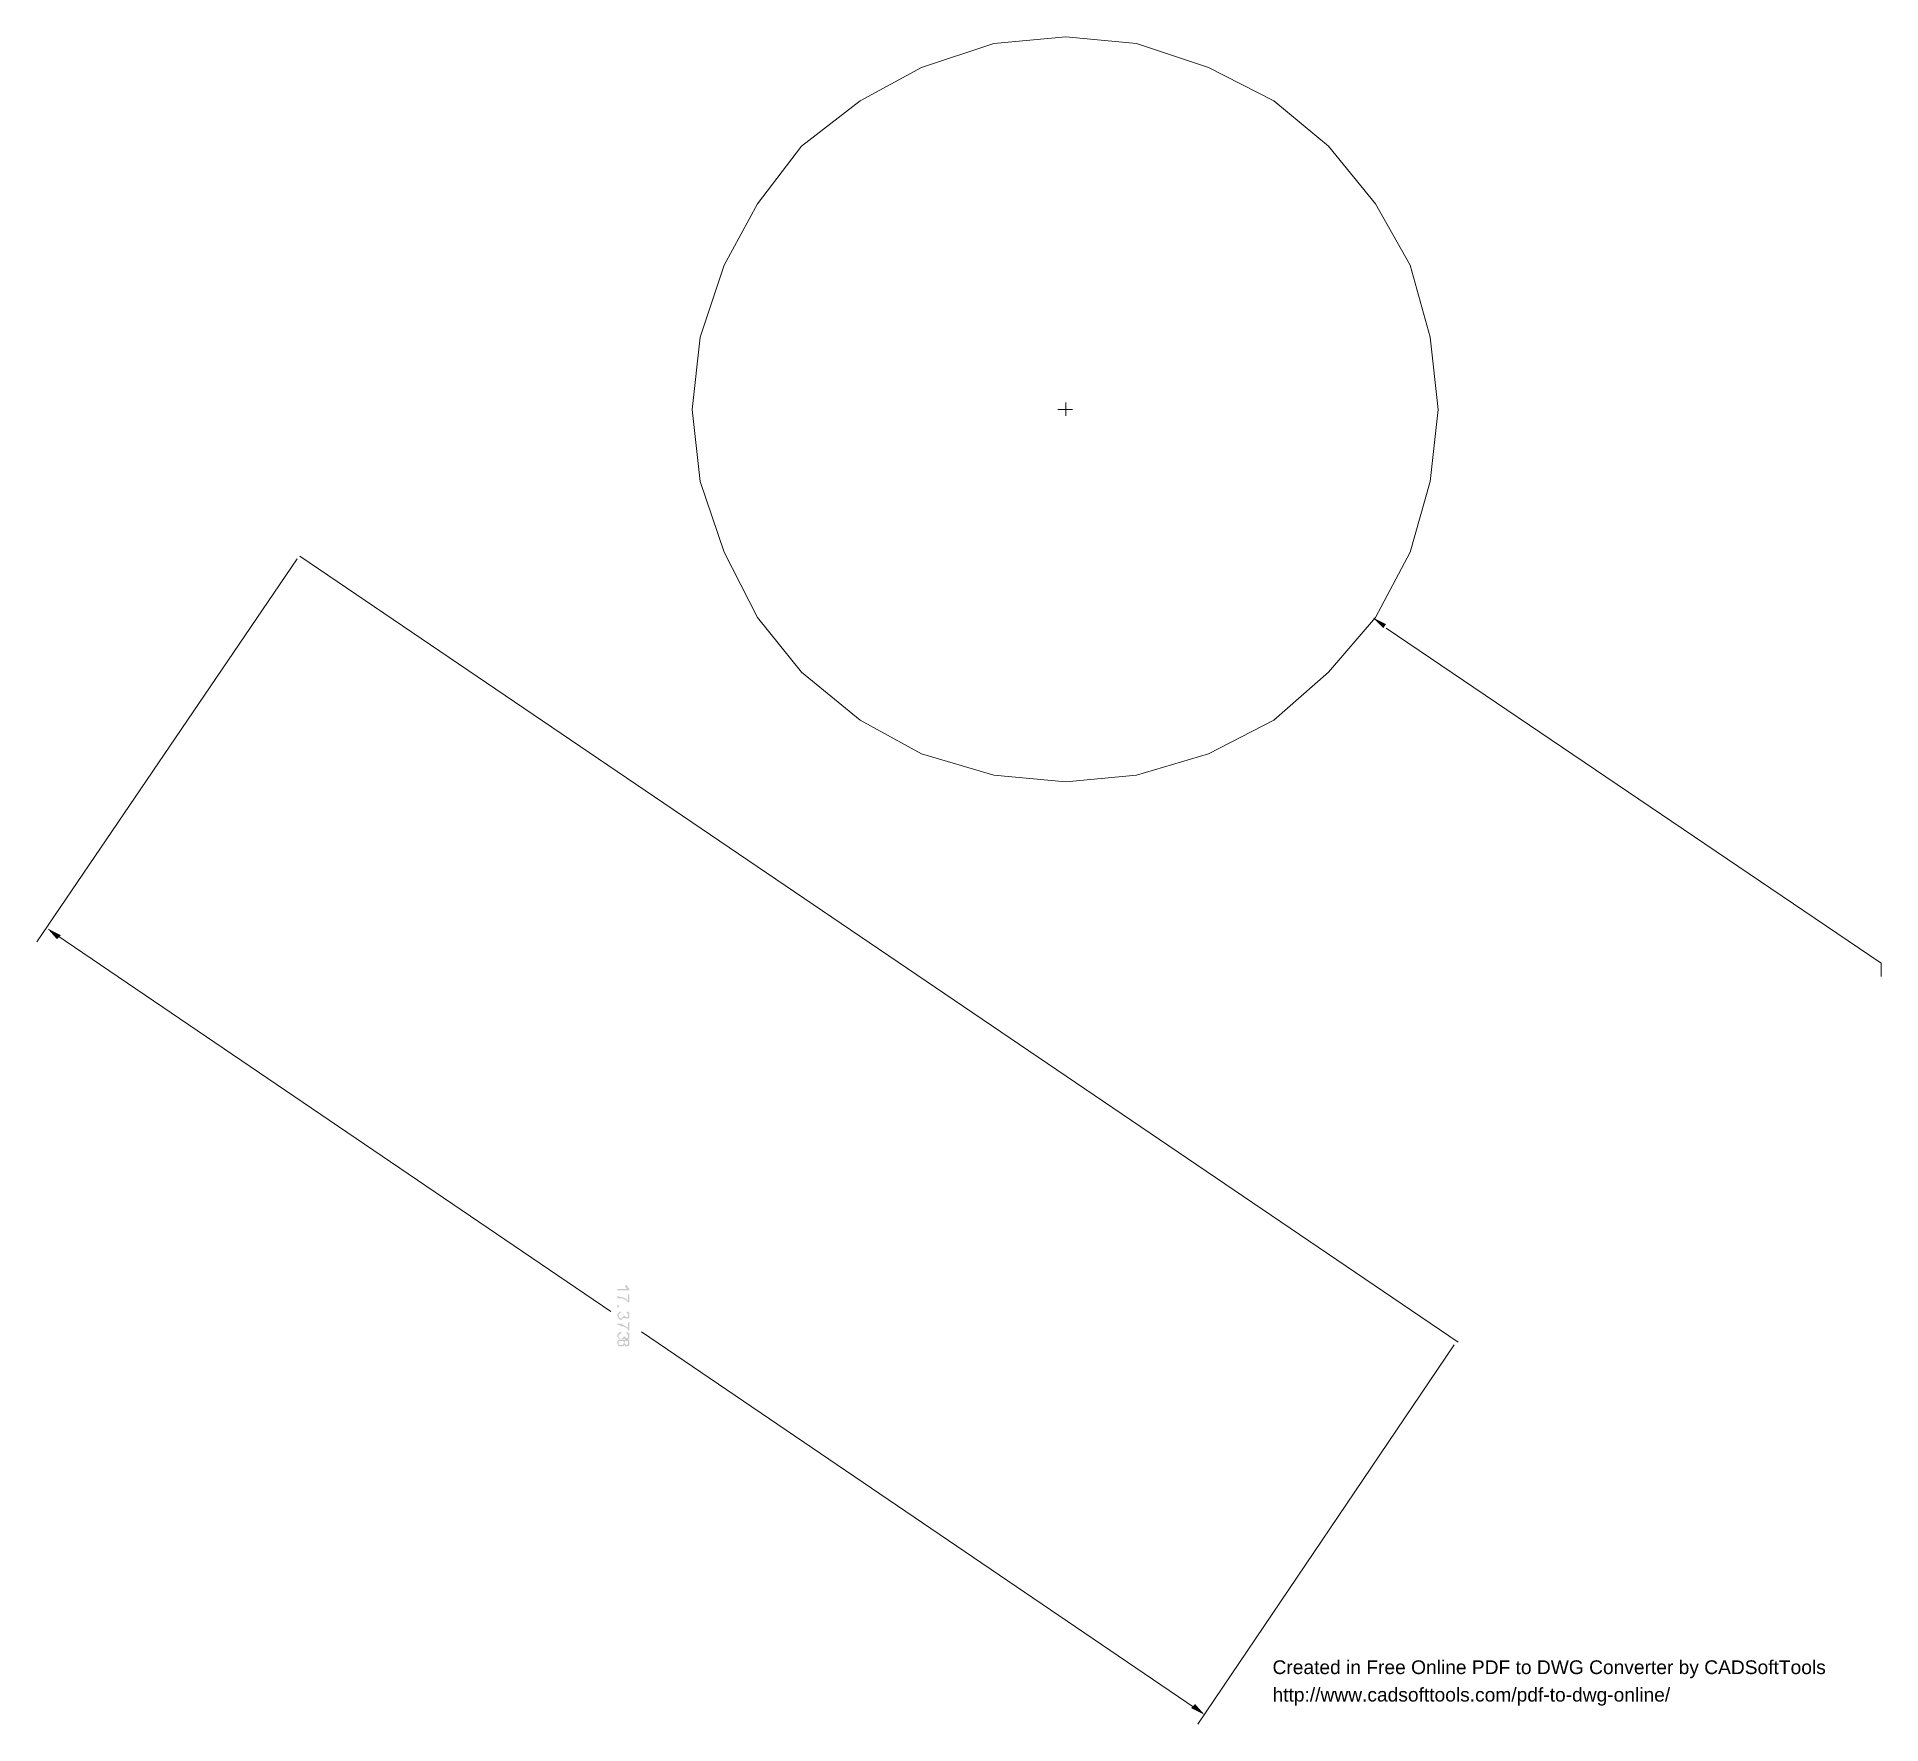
# Model space of a CAD drawing. Header units: millimetres. Extents: x 3.4 to 26.3, y 269.6 to 290.5.
import ezdxf

# ---------------------------------------------------------------- set-up
doc = ezdxf.new("R2010")
doc.units = ezdxf.units.MM
doc.header["$MEASUREMENT"] = 0
doc.layers.get('0').update_dxf_attribs({"linetype": 'CONTINUOUS'})
doc.layers.add('28FD380', color=7, linetype='CONTINUOUS')
doc.styles.add('28FD420', font='Arial.ttf')

# ---------------------------------------------------------------- blocks, each defined once
blk = doc.blocks.new('28ABC70')
at = {"layer": '28FD380', "color": 0, "true_color": 0x000001, "style": '28FD420'}
for s, p in [('Created in Free Online PDF to DWG Converter by CADSoftTools', (0, 0)), ('http://www.cadsofttools.com/pdf-to-dwg-online/', (0, -2))]:
    blk.add_text(s, height=1, dxfattribs=at).set_placement(p)

msp = doc.modelspace()

# ---------------------------------------------------------------- hatches: boundary and pattern name
at = {"true_color": 0x000007}
for points in [[(20.118, 283.212), (20.085, 283.162), (19.953, 283.294)], [(3.689, 279.357), (3.64, 279.307), (3.524, 279.44)], [(17.752, 269.827), (17.703, 269.777), (17.868, 269.695)]]:
    msp.add_hatch(color=0, dxfattribs=at).paths.add_polyline_path(points)
h = msp.add_hatch(color=0, dxfattribs=at)
h.paths.add_polyline_path([(10.589, 274.956), (10.589, 274.972), (10.704, 274.972), (10.704, 274.972), (10.704, 274.974), (10.704, 274.976), (10.704, 274.978), (10.704, 274.979), (10.704, 274.981), (10.704, 274.982), (10.704, 274.983), (10.704, 274.984), (10.704, 274.985), (10.703, 274.986), (10.703, 274.986), (10.702, 274.987), (10.702, 274.987), (10.701, 274.988), (10.7, 274.988), (10.7, 274.988), (10.699, 274.989), (10.697, 274.989), (10.696, 274.989), (10.695, 274.989), (10.693, 274.989), (10.692, 274.989), (10.69, 274.989), (10.688, 274.989), (10.688, 274.989), (10.688, 274.991), (10.688, 274.993), (10.688, 274.995), (10.688, 274.996), (10.688, 274.998), (10.688, 274.999), (10.688, 275), (10.688, 275.001), (10.688, 275.002), (10.688, 275.003), (10.688, 275.005), (10.688, 275.006), (10.688, 275.007), (10.688, 275.008), (10.688, 275.009), (10.688, 275.01), (10.688, 275.011), (10.688, 275.012), (10.688, 275.014), (10.688, 275.015), (10.688, 275.017), (10.688, 275.018), (10.688, 275.02), (10.688, 275.022), (10.704, 275.022), (10.704, 275.022), (10.704, 275.02), (10.705, 275.018), (10.705, 275.017), (10.706, 275.015), (10.706, 275.014), (10.707, 275.012), (10.708, 275.011), (10.709, 275.01), (10.71, 275.009), (10.711, 275.008), (10.712, 275.007), (10.713, 275.006), (10.714, 275.005), (10.715, 275.003), (10.716, 275.002), (10.717, 275.001), (10.718, 275), (10.718, 274.999), (10.719, 274.998), (10.72, 274.996), (10.72, 274.995), (10.721, 274.993), (10.721, 274.991), (10.721, 274.989), (10.721, 274.989), (10.721, 274.989), (10.721, 274.989), (10.722, 274.988), (10.722, 274.988), (10.723, 274.987), (10.724, 274.986), (10.724, 274.986), (10.725, 274.985), (10.726, 274.984), (10.727, 274.983), (10.728, 274.982), (10.729, 274.981), (10.73, 274.98), (10.731, 274.979), (10.732, 274.978), (10.733, 274.977), (10.734, 274.976), (10.735, 274.975), (10.736, 274.974), (10.736, 274.974), (10.737, 274.973), (10.737, 274.973), (10.737, 274.973), (10.737, 274.972), (10.737, 274.956), (10.589, 274.956), (10.737, 274.956)])
h.paths.add_polyline_path([(10.721, 274.906), (10.737, 274.906), (10.737, 274.807), (10.721, 274.807), (10.721, 274.807), (10.721, 274.807), (10.721, 274.807), (10.72, 274.808), (10.72, 274.808), (10.719, 274.809), (10.718, 274.81), (10.717, 274.811), (10.716, 274.812), (10.715, 274.813), (10.714, 274.814), (10.712, 274.816), (10.711, 274.817), (10.709, 274.819), (10.707, 274.821), (10.706, 274.822), (10.704, 274.824), (10.702, 274.826), (10.7, 274.828), (10.698, 274.83), (10.696, 274.832), (10.694, 274.834), (10.692, 274.836), (10.69, 274.838), (10.688, 274.84), (10.688, 274.84), (10.686, 274.84), (10.684, 274.84), (10.682, 274.841), (10.68, 274.841), (10.678, 274.842), (10.675, 274.843), (10.673, 274.844), (10.671, 274.844), (10.669, 274.845), (10.667, 274.846), (10.665, 274.847), (10.663, 274.848), (10.661, 274.849), (10.659, 274.85), (10.657, 274.851), (10.655, 274.852), (10.653, 274.853), (10.651, 274.854), (10.649, 274.855), (10.646, 274.855), (10.644, 274.856), (10.642, 274.856), (10.64, 274.857), (10.638, 274.857), (10.636, 274.857), (10.634, 274.857), (10.632, 274.857), (10.63, 274.857), (10.628, 274.857), (10.626, 274.857), (10.624, 274.857), (10.622, 274.857), (10.62, 274.857), (10.618, 274.857), (10.615, 274.857), (10.613, 274.857), (10.611, 274.857), (10.609, 274.857), (10.607, 274.857), (10.605, 274.857), (10.603, 274.857), (10.601, 274.857), (10.599, 274.857), (10.597, 274.857), (10.595, 274.857), (10.593, 274.857), (10.591, 274.857), (10.589, 274.857), (10.589, 274.89), (10.589, 274.89), (10.591, 274.888), (10.593, 274.886), (10.595, 274.884), (10.597, 274.883), (10.599, 274.881), (10.601, 274.88), (10.603, 274.879), (10.605, 274.878), (10.607, 274.877), (10.609, 274.877), (10.611, 274.876), (10.613, 274.875), (10.615, 274.875), (10.618, 274.874), (10.62, 274.874), (10.622, 274.874), (10.624, 274.874), (10.626, 274.873), (10.628, 274.873), (10.63, 274.873), (10.632, 274.873), (10.634, 274.873), (10.636, 274.873), (10.638, 274.873), (10.638, 274.873), (10.64, 274.873), (10.642, 274.873), (10.644, 274.873), (10.646, 274.872), (10.649, 274.871), (10.651, 274.871), (10.653, 274.87), (10.655, 274.869), (10.657, 274.868), (10.659, 274.867), (10.661, 274.866), (10.663, 274.865), (10.665, 274.864), (10.667, 274.863), (10.669, 274.862), (10.671, 274.861), (10.673, 274.86), (10.675, 274.859), (10.678, 274.859), (10.68, 274.858), (10.682, 274.857), (10.684, 274.857), (10.686, 274.857), (10.688, 274.857), (10.69, 274.855), (10.692, 274.853), (10.693, 274.851), (10.695, 274.85), (10.696, 274.848), (10.698, 274.847), (10.699, 274.846), (10.7, 274.844), (10.701, 274.843), (10.702, 274.842), (10.703, 274.841), (10.704, 274.84), (10.705, 274.839), (10.706, 274.838), (10.708, 274.837), (10.709, 274.836), (10.71, 274.835), (10.711, 274.833), (10.712, 274.832), (10.714, 274.831), (10.715, 274.829), (10.717, 274.827), (10.719, 274.826), (10.721, 274.824), (10.721, 274.906), (10.721, 274.824)])
h.paths.add_polyline_path([(10.589, 274.774), (10.605, 274.774), (10.605, 274.741), (10.589, 274.741), (10.589, 274.774), (10.589, 274.741)])
edge = h.paths.add_edge_path()
edge.add_line((10.622, 274.691), (10.638, 274.675))
edge.add_spline(control_points=[(10.638, 274.675), (10.622, 274.675), (10.622, 274.675), (10.605, 274.658), (10.605, 274.658), (10.605, 274.658), (10.605, 274.658), (10.605, 274.642), (10.605, 274.642), (10.605, 274.642), (10.605, 274.625), (10.605, 274.625), (10.605, 274.625), (10.622, 274.609), (10.622, 274.609), (10.638, 274.609), (10.638, 274.609), (10.638, 274.609), (10.655, 274.609), (10.655, 274.625), (10.655, 274.625), (10.655, 274.625), (10.671, 274.642), (10.671, 274.642), (10.671, 274.642), (10.671, 274.642), (10.655, 274.658), (10.655, 274.658)], knot_values=[0, 0, 0, 0, 0.035714, 0.035714, 0.035714, 0.035714, 0.071429, 0.071429, 0.071429, 0.071429, 0.107143, 0.107143, 0.107143, 0.107143, 0.142857, 0.142857, 0.142857, 0.142857, 0.178571, 0.178571, 0.178571, 0.178571, 0.214286, 0.214286, 0.214286, 0.214286, 1, 1, 1, 1], degree=3, periodic=0)
edge.add_line((10.655, 274.658), (10.671, 274.658))
edge.add_spline(control_points=[(10.671, 274.658), (10.671, 274.658), (10.671, 274.658), (10.671, 274.658), (10.671, 274.658), (10.671, 274.642), (10.671, 274.642), (10.688, 274.625), (10.688, 274.625), (10.688, 274.625), (10.688, 274.625), (10.704, 274.625), (10.704, 274.625), (10.704, 274.625), (10.721, 274.625), (10.721, 274.625), (10.721, 274.625), (10.721, 274.625), (10.721, 274.642), (10.721, 274.642), (10.721, 274.642), (10.721, 274.658), (10.721, 274.658), (10.721, 274.658), (10.721, 274.658), (10.721, 274.675), (10.704, 274.675), (10.704, 274.675)], knot_values=[0, 0, 0, 0, 0.035714, 0.035714, 0.035714, 0.035714, 0.071429, 0.071429, 0.071429, 0.071429, 0.107143, 0.107143, 0.107143, 0.107143, 0.142857, 0.142857, 0.142857, 0.142857, 0.178571, 0.178571, 0.178571, 0.178571, 0.214286, 0.214286, 0.214286, 0.214286, 1, 1, 1, 1], degree=3, periodic=0)
edge.add_line((10.704, 274.675), (10.704, 274.691))
edge.add_spline(control_points=[(10.704, 274.691), (10.721, 274.691), (10.721, 274.691), (10.737, 274.675), (10.737, 274.675), (10.737, 274.675), (10.737, 274.658), (10.737, 274.642), (10.737, 274.642), (10.737, 274.642), (10.737, 274.625), (10.737, 274.625), (10.737, 274.625), (10.737, 274.609), (10.721, 274.609), (10.721, 274.609), (10.721, 274.609), (10.721, 274.609), (10.704, 274.609), (10.704, 274.609), (10.704, 274.609), (10.688, 274.609), (10.688, 274.609), (10.688, 274.609), (10.688, 274.609), (10.671, 274.609), (10.671, 274.609), (10.671, 274.625), (10.671, 274.625), (10.671, 274.609), (10.671, 274.609), (10.655, 274.609), (10.655, 274.609), (10.655, 274.592), (10.638, 274.592), (10.638, 274.592), (10.638, 274.592), (10.622, 274.592), (10.605, 274.592), (10.605, 274.609), (10.605, 274.609), (10.589, 274.625), (10.589, 274.625), (10.589, 274.642), (10.589, 274.642), (10.589, 274.658), (10.589, 274.675), (10.605, 274.675), (10.605, 274.675), (10.605, 274.691), (10.622, 274.691), (10.622, 274.691)], knot_values=[0, 0, 0, 0, 0.019231, 0.019231, 0.019231, 0.019231, 0.038462, 0.038462, 0.038462, 0.038462, 0.057692, 0.057692, 0.057692, 0.057692, 0.076923, 0.076923, 0.076923, 0.076923, 0.096154, 0.096154, 0.096154, 0.096154, 0.115385, 0.115385, 0.115385, 0.115385, 0.134615, 0.134615, 0.134615, 0.134615, 0.153846, 0.153846, 0.153846, 0.153846, 0.173077, 0.173077, 0.173077, 0.173077, 0.192308, 0.192308, 0.192308, 0.192308, 0.211538, 0.211538, 0.211538, 0.211538, 0.230769, 0.230769, 0.230769, 0.230769, 1, 1, 1, 1], degree=3, periodic=0)
h.paths.add_polyline_path([(10.721, 274.559), (10.737, 274.559), (10.737, 274.46), (10.721, 274.46), (10.721, 274.46), (10.721, 274.462), (10.721, 274.464), (10.72, 274.466), (10.72, 274.468), (10.719, 274.47), (10.718, 274.472), (10.717, 274.474), (10.716, 274.476), (10.715, 274.477), (10.714, 274.479), (10.712, 274.481), (10.711, 274.482), (10.709, 274.484), (10.707, 274.485), (10.706, 274.487), (10.704, 274.488), (10.702, 274.489), (10.7, 274.49), (10.698, 274.491), (10.696, 274.491), (10.694, 274.492), (10.692, 274.492), (10.69, 274.493), (10.688, 274.493), (10.688, 274.493), (10.686, 274.495), (10.684, 274.496), (10.682, 274.498), (10.68, 274.5), (10.678, 274.501), (10.675, 274.502), (10.673, 274.503), (10.671, 274.504), (10.669, 274.505), (10.667, 274.506), (10.665, 274.507), (10.663, 274.507), (10.661, 274.508), (10.659, 274.508), (10.657, 274.508), (10.655, 274.509), (10.653, 274.509), (10.651, 274.509), (10.649, 274.509), (10.646, 274.509), (10.644, 274.509), (10.642, 274.509), (10.64, 274.509), (10.638, 274.509), (10.636, 274.511), (10.634, 274.513), (10.632, 274.515), (10.63, 274.516), (10.628, 274.518), (10.626, 274.519), (10.624, 274.52), (10.622, 274.521), (10.62, 274.522), (10.618, 274.523), (10.615, 274.523), (10.613, 274.524), (10.611, 274.524), (10.609, 274.525), (10.607, 274.525), (10.605, 274.525), (10.603, 274.525), (10.601, 274.526), (10.599, 274.526), (10.597, 274.526), (10.595, 274.526), (10.593, 274.526), (10.591, 274.526), (10.589, 274.526), (10.589, 274.542), (10.589, 274.542), (10.591, 274.542), (10.593, 274.542), (10.595, 274.542), (10.597, 274.542), (10.599, 274.542), (10.601, 274.542), (10.603, 274.542), (10.605, 274.542), (10.607, 274.542), (10.609, 274.542), (10.611, 274.542), (10.613, 274.542), (10.615, 274.542), (10.618, 274.542), (10.62, 274.542), (10.622, 274.542), (10.624, 274.542), (10.626, 274.542), (10.628, 274.542), (10.63, 274.542), (10.632, 274.542), (10.634, 274.542), (10.636, 274.542), (10.638, 274.542), (10.638, 274.542), (10.64, 274.54), (10.642, 274.539), (10.644, 274.537), (10.646, 274.535), (10.649, 274.534), (10.651, 274.533), (10.653, 274.531), (10.655, 274.53), (10.657, 274.529), (10.659, 274.528), (10.661, 274.527), (10.663, 274.526), (10.665, 274.525), (10.667, 274.524), (10.669, 274.523), (10.671, 274.521), (10.673, 274.52), (10.675, 274.519), (10.678, 274.518), (10.68, 274.516), (10.682, 274.515), (10.684, 274.513), (10.686, 274.511), (10.688, 274.509), (10.69, 274.509), (10.692, 274.509), (10.693, 274.509), (10.695, 274.508), (10.696, 274.507), (10.698, 274.507), (10.699, 274.506), (10.7, 274.505), (10.701, 274.504), (10.702, 274.503), (10.703, 274.502), (10.704, 274.501), (10.705, 274.5), (10.706, 274.499), (10.708, 274.498), (10.709, 274.497), (10.71, 274.496), (10.711, 274.495), (10.712, 274.495), (10.714, 274.494), (10.715, 274.493), (10.717, 274.493), (10.719, 274.493), (10.721, 274.493), (10.721, 274.559), (10.721, 274.493)])
edge = h.paths.add_edge_path()
edge.add_line((10.622, 274.443), (10.638, 274.427))
edge.add_spline(control_points=[(10.638, 274.427), (10.622, 274.41), (10.622, 274.41), (10.605, 274.41), (10.605, 274.41), (10.605, 274.41), (10.605, 274.393), (10.605, 274.393), (10.605, 274.393), (10.605, 274.377), (10.605, 274.377), (10.605, 274.36), (10.605, 274.36), (10.622, 274.36), (10.622, 274.36), (10.638, 274.36), (10.638, 274.36), (10.638, 274.36), (10.655, 274.36), (10.655, 274.36), (10.655, 274.36), (10.655, 274.377), (10.671, 274.377), (10.671, 274.393), (10.671, 274.393), (10.671, 274.393), (10.655, 274.393), (10.655, 274.393)], knot_values=[0, 0, 0, 0, 0.035714, 0.035714, 0.035714, 0.035714, 0.071429, 0.071429, 0.071429, 0.071429, 0.107143, 0.107143, 0.107143, 0.107143, 0.142857, 0.142857, 0.142857, 0.142857, 0.178571, 0.178571, 0.178571, 0.178571, 0.214286, 0.214286, 0.214286, 0.214286, 1, 1, 1, 1], degree=3, periodic=0)
edge.add_line((10.655, 274.393), (10.671, 274.393))
edge.add_spline(control_points=[(10.671, 274.393), (10.671, 274.393), (10.671, 274.393), (10.671, 274.393), (10.671, 274.393), (10.671, 274.393), (10.671, 274.377), (10.688, 274.377), (10.688, 274.377), (10.688, 274.377), (10.688, 274.36), (10.704, 274.36), (10.704, 274.36), (10.704, 274.36), (10.721, 274.36), (10.721, 274.377), (10.721, 274.377), (10.721, 274.377), (10.721, 274.377), (10.721, 274.393), (10.721, 274.393), (10.721, 274.393), (10.721, 274.41), (10.721, 274.41), (10.721, 274.41), (10.721, 274.41), (10.704, 274.41), (10.704, 274.41)], knot_values=[0, 0, 0, 0, 0.035714, 0.035714, 0.035714, 0.035714, 0.071429, 0.071429, 0.071429, 0.071429, 0.107143, 0.107143, 0.107143, 0.107143, 0.142857, 0.142857, 0.142857, 0.142857, 0.178571, 0.178571, 0.178571, 0.178571, 0.214286, 0.214286, 0.214286, 0.214286, 1, 1, 1, 1], degree=3, periodic=0)
edge.add_line((10.704, 274.41), (10.704, 274.443))
edge.add_spline(control_points=[(10.704, 274.443), (10.721, 274.427), (10.721, 274.427), (10.737, 274.427), (10.737, 274.427), (10.737, 274.41), (10.737, 274.41), (10.737, 274.393), (10.737, 274.393), (10.737, 274.377), (10.737, 274.377), (10.737, 274.36), (10.737, 274.36), (10.737, 274.36), (10.721, 274.36), (10.721, 274.344), (10.721, 274.344), (10.721, 274.344), (10.704, 274.344), (10.704, 274.344), (10.704, 274.344), (10.688, 274.344), (10.688, 274.344), (10.688, 274.344), (10.688, 274.344), (10.671, 274.36), (10.671, 274.36), (10.671, 274.36), (10.671, 274.36), (10.671, 274.36), (10.671, 274.344), (10.655, 274.344), (10.655, 274.344), (10.655, 274.344), (10.638, 274.344), (10.638, 274.344), (10.638, 274.344), (10.622, 274.344), (10.605, 274.344), (10.605, 274.36), (10.605, 274.36), (10.589, 274.36), (10.589, 274.377), (10.589, 274.393), (10.589, 274.393), (10.589, 274.41), (10.589, 274.41), (10.605, 274.427), (10.605, 274.427), (10.605, 274.427), (10.622, 274.443), (10.622, 274.443)], knot_values=[0, 0, 0, 0, 0.019231, 0.019231, 0.019231, 0.019231, 0.038462, 0.038462, 0.038462, 0.038462, 0.057692, 0.057692, 0.057692, 0.057692, 0.076923, 0.076923, 0.076923, 0.076923, 0.096154, 0.096154, 0.096154, 0.096154, 0.115385, 0.115385, 0.115385, 0.115385, 0.134615, 0.134615, 0.134615, 0.134615, 0.153846, 0.153846, 0.153846, 0.153846, 0.173077, 0.173077, 0.173077, 0.173077, 0.192308, 0.192308, 0.192308, 0.192308, 0.211538, 0.211538, 0.211538, 0.211538, 0.230769, 0.230769, 0.230769, 0.230769, 1, 1, 1, 1], degree=3, periodic=0)
edge = h.paths.add_edge_path()
edge.add_spline(control_points=[(10.671, 274.327), (10.671, 274.327), (10.671, 274.344), (10.688, 274.344), (10.688, 274.344), (10.688, 274.344), (10.688, 274.344), (10.704, 274.344), (10.704, 274.344), (10.721, 274.344), (10.721, 274.344), (10.737, 274.344), (10.737, 274.344), (10.737, 274.327), (10.737, 274.311), (10.737, 274.311), (10.737, 274.311), (10.737, 274.294), (10.737, 274.278), (10.737, 274.278), (10.737, 274.278), (10.721, 274.261), (10.721, 274.261), (10.704, 274.261), (10.704, 274.261), (10.688, 274.261), (10.688, 274.261), (10.688, 274.261), (10.688, 274.261), (10.671, 274.278), (10.671, 274.278), (10.671, 274.278), (10.671, 274.278), (10.671, 274.278), (10.671, 274.261), (10.655, 274.261), (10.655, 274.261), (10.655, 274.261), (10.638, 274.261), (10.638, 274.261), (10.638, 274.261), (10.622, 274.261), (10.605, 274.261), (10.605, 274.261), (10.605, 274.261), (10.589, 274.278), (10.589, 274.294), (10.589, 274.311), (10.589, 274.311), (10.589, 274.311), (10.589, 274.327), (10.605, 274.344), (10.605, 274.344), (10.605, 274.344), (10.622, 274.36), (10.638, 274.36), (10.638, 274.36), (10.638, 274.36), (10.655, 274.344), (10.655, 274.344), (10.655, 274.344), (10.671, 274.344), (10.671, 274.327), (10.671, 274.327)], knot_values=[0, 0, 0, 0, 0.015625, 0.015625, 0.015625, 0.015625, 0.03125, 0.03125, 0.03125, 0.03125, 0.046875, 0.046875, 0.046875, 0.046875, 0.0625, 0.0625, 0.0625, 0.0625, 0.078125, 0.078125, 0.078125, 0.078125, 0.09375, 0.09375, 0.09375, 0.09375, 0.109375, 0.109375, 0.109375, 0.109375, 0.125, 0.125, 0.125, 0.125, 0.140625, 0.140625, 0.140625, 0.140625, 0.15625, 0.15625, 0.15625, 0.15625, 0.171875, 0.171875, 0.171875, 0.171875, 0.1875, 0.1875, 0.1875, 0.1875, 0.203125, 0.203125, 0.203125, 0.203125, 0.21875, 0.21875, 0.21875, 0.21875, 0.234375, 0.234375, 0.234375, 0.234375, 1, 1, 1, 1], degree=3, periodic=0)
edge = h.paths.add_edge_path()
edge.add_spline(control_points=[(10.704, 274.327), (10.688, 274.327), (10.688, 274.327), (10.688, 274.327), (10.688, 274.327), (10.688, 274.311), (10.671, 274.311), (10.671, 274.311), (10.671, 274.311), (10.671, 274.294), (10.688, 274.294), (10.688, 274.294), (10.688, 274.294), (10.688, 274.278), (10.688, 274.278), (10.704, 274.278), (10.704, 274.278), (10.704, 274.278), (10.721, 274.278), (10.721, 274.294), (10.721, 274.294), (10.721, 274.294), (10.721, 274.294), (10.721, 274.311), (10.721, 274.311), (10.721, 274.311), (10.721, 274.311), (10.721, 274.327), (10.721, 274.327), (10.721, 274.327), (10.704, 274.327), (10.704, 274.327)], knot_values=[0, 0, 0, 0, 0.03125, 0.03125, 0.03125, 0.03125, 0.0625, 0.0625, 0.0625, 0.0625, 0.09375, 0.09375, 0.09375, 0.09375, 0.125, 0.125, 0.125, 0.125, 0.15625, 0.15625, 0.15625, 0.15625, 0.1875, 0.1875, 0.1875, 0.1875, 0.21875, 0.21875, 0.21875, 0.21875, 1, 1, 1, 1], degree=3, periodic=0)
edge = h.paths.add_edge_path()
edge.add_spline(control_points=[(10.638, 274.327), (10.622, 274.327), (10.622, 274.327), (10.622, 274.327), (10.622, 274.327), (10.605, 274.327), (10.605, 274.327), (10.605, 274.327), (10.605, 274.327), (10.605, 274.311), (10.605, 274.311), (10.605, 274.311), (10.605, 274.311), (10.605, 274.294), (10.605, 274.294), (10.605, 274.278), (10.605, 274.278), (10.622, 274.278), (10.622, 274.278), (10.638, 274.278), (10.638, 274.278), (10.638, 274.278), (10.655, 274.278), (10.655, 274.278), (10.655, 274.278), (10.655, 274.294), (10.671, 274.294), (10.671, 274.311), (10.671, 274.311), (10.671, 274.311), (10.655, 274.327), (10.655, 274.327), (10.655, 274.327), (10.655, 274.327), (10.638, 274.327), (10.638, 274.327)], knot_values=[0, 0, 0, 0, 0.027778, 0.027778, 0.027778, 0.027778, 0.055556, 0.055556, 0.055556, 0.055556, 0.083333, 0.083333, 0.083333, 0.083333, 0.111111, 0.111111, 0.111111, 0.111111, 0.138889, 0.138889, 0.138889, 0.138889, 0.166667, 0.166667, 0.166667, 0.166667, 0.194444, 0.194444, 0.194444, 0.194444, 0.222222, 0.222222, 0.222222, 0.222222, 1, 1, 1, 1], degree=3, periodic=0)

# ---------------------------------------------------------------- linework, layer by layer
at = {"color": 0, "linetype": 'Continuous', "lineweight": 20, "true_color": 0x000007}
msp.add_lwpolyline([(16.148, 281.259), (17.024, 281.342), (17.918, 281.607), (18.729, 282.021), (19.407, 282.616), (19.986, 283.294), (20.416, 284.105), (20.664, 284.982), (20.764, 285.875), (20.664, 286.769), (20.416, 287.662), (19.986, 288.423), (19.407, 289.135), (18.729, 289.697), (17.918, 290.111), (17.024, 290.409), (16.148, 290.491), (15.254, 290.409), (14.361, 290.111), (13.6, 289.697), (12.872, 289.135), (12.326, 288.423), (11.912, 287.662), (11.614, 286.769), (11.515, 285.875), (11.614, 284.982), (11.912, 284.105), (12.326, 283.294), (12.872, 282.616), (13.6, 282.021), (14.361, 281.607), (15.254, 281.342)], close=True, dxfattribs=at)
for points in [[(16.048, 285.875), (16.23, 285.875)], [(16.148, 285.958), (16.148, 285.793)], [(6.618, 284.022), (3.392, 279.274)], [(21.012, 274.311), (6.651, 284.056)], [(26.256, 278.844), (26.256, 279.009), (20.118, 283.162)], [(3.64, 279.357), (10.506, 274.691)], [(17.752, 269.777), (10.886, 274.443)], [(20.962, 274.278), (17.786, 269.579)]]:
    msp.add_lwpolyline(points, dxfattribs=at)

# ---------------------------------------------------------------- block references
at = {"layer": '28FD380', "color": 0, "true_color": 0x000000, "xscale": 0.1702495569300052, "yscale": 0.1702495569300052, "zscale": 0.1702495569300052}
msp.add_blockref('28ABC70', (18.711, 270.199), dxfattribs=at)

doc.saveas('drawing.dxf')
